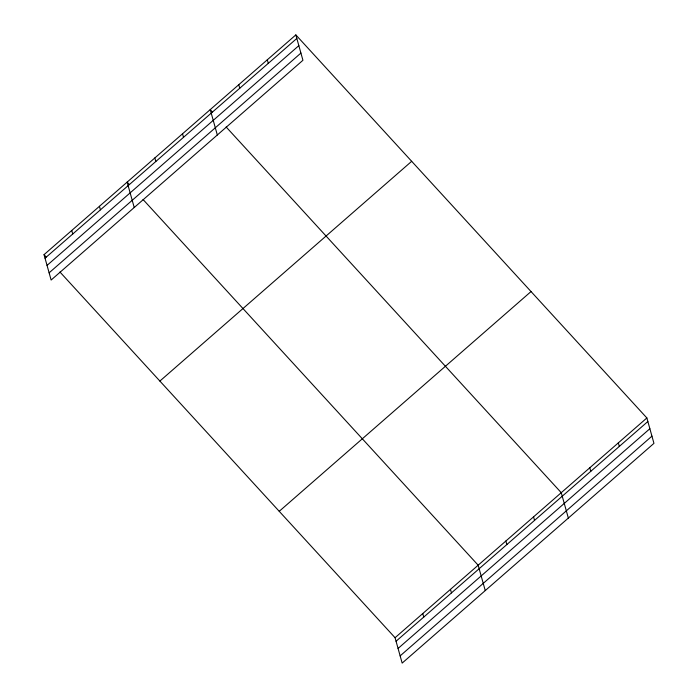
<?xml version="1.0" encoding="UTF-8"?>
<svg xmlns="http://www.w3.org/2000/svg" width="698" height="698" viewBox="0 0 698 698"><rect width="100%" height="100%" fill="white"/><g stroke="black" fill="none" stroke-linecap="round" stroke-linejoin="round"><path stroke-width="1.05" d="M295.839 34.9L302.932 60.281L51.129 280.038L44.044 254.648L295.839 34.9L646.871 417.962L653.956 443.352L402.161 663.1L395.068 637.719L59.976 272.037M45.03 258.19L296.833 38.434M47.045 265.397L298.84 45.649M49.122 272.822L300.917 53.074M159.886 381.064L411.68 161.308M279.235 511.302L531.03 291.555M395.068 637.719L646.871 417.962M396.054 641.253L647.857 421.505M398.069 648.459L649.864 428.712M400.146 655.893L651.941 436.137M212.401 111.985L210.229 109.612L217.322 135.002M226.161 127.001L561.253 492.683L568.346 518.064M129.313 184.508L127.141 182.134L134.225 207.515M143.064 199.515L478.165 565.197L485.25 590.578M44.044 254.648L46.216 257.021M618.332 442.872L619.318 446.406M589.793 467.773L590.778 471.316M533.56 516.852L534.546 520.394M505.858 541.029L506.853 544.562M450.463 589.374L451.458 592.907M422.77 613.542L423.756 617.084M267.308 59.801L268.294 63.343M238.768 84.711L239.754 88.245M182.536 133.789L183.522 137.323M154.834 157.957L155.82 161.5M99.439 206.303L100.425 209.845M71.746 230.48L72.732 234.013"/></g></svg>
